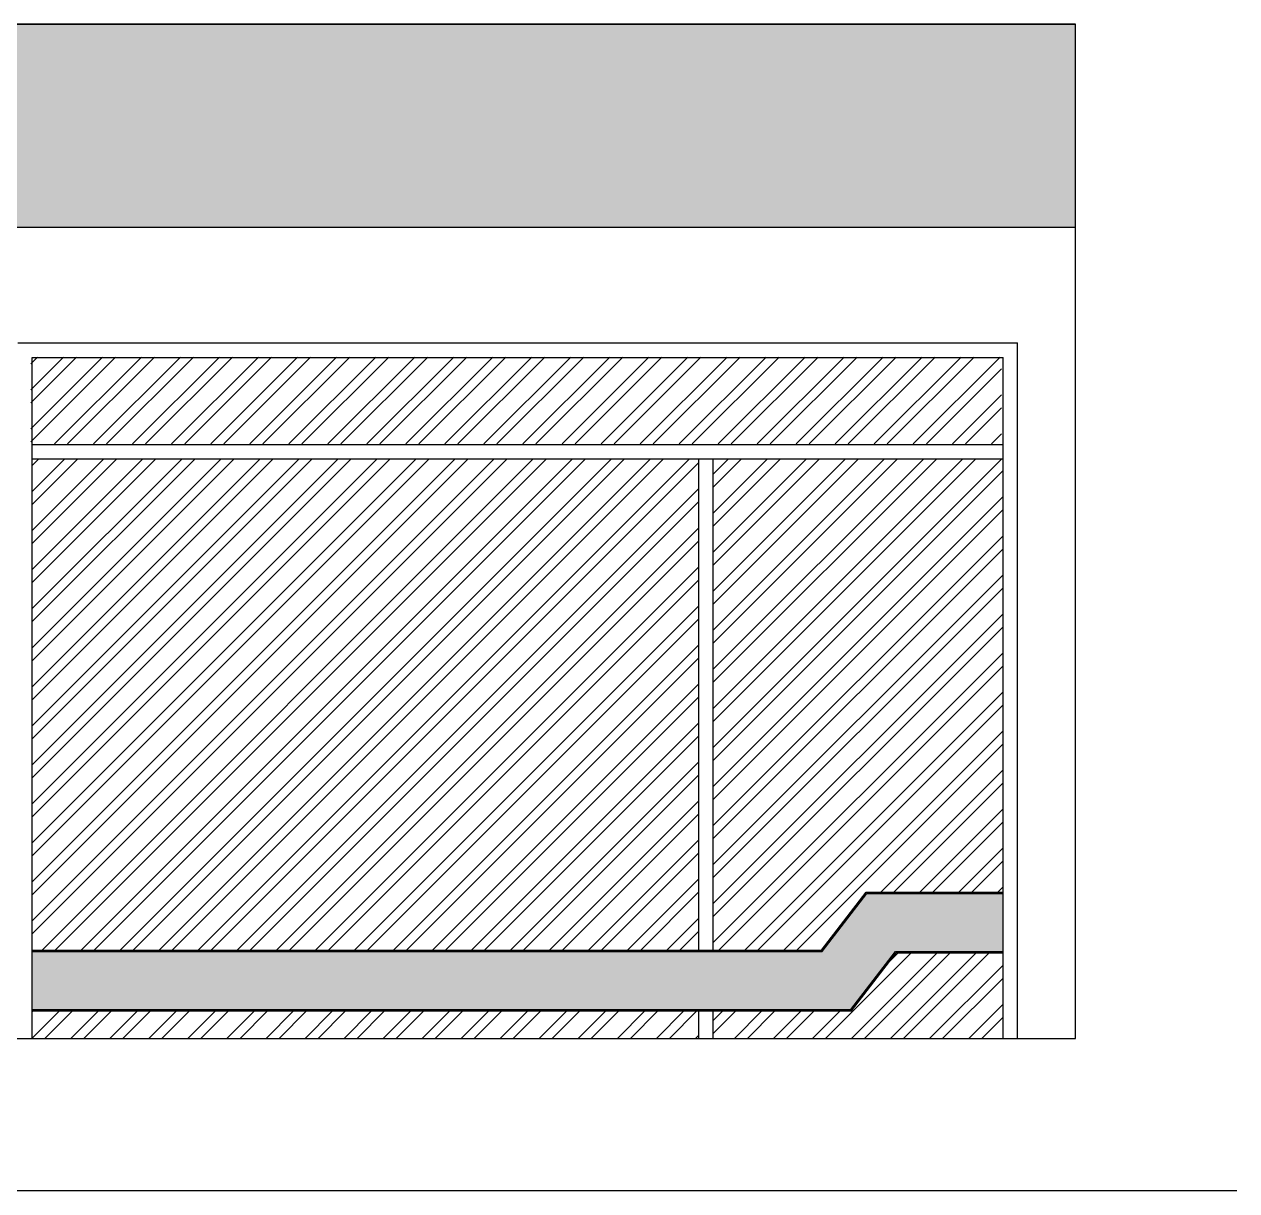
# Model space of a CAD drawing. Header units: millimetres. Extents: x 2125 to 3408, y 1171 to 1686.
# Drawn here: x 2736.622 to 2740.806, y 1621.583 to 1625.609 of the extents above; entities that cross this region are included whole.
import ezdxf

# ---------------------------------------------------------------- set-up
doc = ezdxf.new("R2010")
doc.units = ezdxf.units.MM

msp = doc.modelspace()

# ---------------------------------------------------------------- hatches: boundary and pattern name
at = {"transparency": 33554610}
h = msp.add_hatch(dxfattribs=at)
h.set_pattern_fill('ANGLE', color=253, scale=0.01)
h.set_pattern_definition([(0, (0, 0), (0, 0.06985), [0.0508, -0.01905]), (90, (0, 0), (-0.06985, 4e-18), [0.0508, -0.01905])])
h.paths.add_polyline_path([(2734.0499, 1624.9088), (2740.2499, 1624.9088), (2740.2499, 1625.6088), (2733.2499, 1625.6088), (2733.2499, 1622.1088), (2734.0499, 1622.1088)])
h = msp.add_hatch(dxfattribs=at)
h.set_pattern_fill('ANSI32', color=0, scale=0.01)
h.set_pattern_definition([(45, (5e-13, 119.43482), (-0.067351921, 0.067351921), []), (45, (0.0449, 119.43482), (-0.067351921, 0.067351921), [])])
h.paths.add_polyline_path([(2739.9946, 1624.4603), (2736.6446, 1624.4603), (2736.6446, 1624.1603), (2739.9946, 1624.1603)])
h = msp.add_hatch(dxfattribs=at)
h.set_pattern_fill('ANSI32', color=0, scale=0.01)
h.paths.add_polyline_path([(2738.9499, 1622.4138), (2738.9499, 1624.1088), (2736.6499, 1624.1088), (2736.6499, 1622.4138)])
h.paths.add_polyline_path([(2738.9999, 1622.4138), (2739.3733, 1622.4138), (2739.5274, 1622.6138), (2739.9999, 1622.6138), (2739.9999, 1624.1088), (2738.9999, 1624.1088)])
h.paths.add_polyline_path([(2739.9999, 1622.1088), (2739.9999, 1622.4038), (2739.6307, 1622.4038), (2739.4766, 1622.2038), (2738.9999, 1622.2038), (2738.9999, 1622.1088)])
h.paths.add_polyline_path([(2738.9499, 1622.1088), (2738.9499, 1622.2038), (2736.6499, 1622.2038), (2736.6499, 1622.1088)])
h = msp.add_hatch(color=7, dxfattribs=at)
h.dxf.hatch_style = 1
h.paths.add_polyline_path([(2738.9499, 1622.4088), (2736.6499, 1622.4088), (2736.6499, 1622.2088), (2738.9499, 1622.2088)])
h.paths.add_polyline_path([(2739.6283, 1622.4088), (2739.9999, 1622.4088), (2739.9999, 1622.6088), (2739.5299, 1622.6088), (2739.3758, 1622.4088), (2738.9999, 1622.4088), (2738.9999, 1622.2088), (2739.4742, 1622.2088)])
h.paths.add_polyline_path([(2738.9999, 1622.4088), (2738.9499, 1622.4088), (2738.9499, 1622.2088), (2738.9999, 1622.2088)])

# ---------------------------------------------------------------- linework, layer by layer
at = {"color": 253, "transparency": 33554610}
for p, q in [((2733.2499, 1625.6088), (2740.2499, 1625.6088)), ((2740.2499, 1625.6088), (2733.2499, 1625.6088)), ((2740.2499, 1624.9088), (2740.2499, 1625.6088)), ((2734.0499, 1624.9088), (2740.2499, 1624.9088))]:
    msp.add_line(p, q, dxfattribs=at)
at = {"color": 254, "true_color": 0xffc9b8, "transparency": 33554610}
msp.add_line((2740.2499, 1622.1088), (2740.2499, 1624.9088), dxfattribs=at)
for p, q in [((2736.5999, 1624.5088), (2740.0499, 1624.5088)), ((2740.0499, 1622.1088), (2740.0499, 1624.5088)), ((2736.6499, 1624.4588), (2739.9999, 1624.4588)), ((2736.6499, 1622.1088), (2736.6499, 1624.4588)), ((2739.9999, 1622.1088), (2739.9999, 1624.4588)), ((2736.6499, 1624.1588), (2739.9999, 1624.1588)), ((2736.6499, 1624.1088), (2739.9999, 1624.1088)), ((2738.9499, 1622.4138), (2738.9499, 1624.1088)), ((2738.9999, 1622.4138), (2738.9999, 1624.1088)), ((2739.3733, 1622.4138), (2739.5274, 1622.6138)), ((2739.3758, 1622.4088), (2739.5299, 1622.6088)), ((2739.5274, 1622.6138), (2739.9999, 1622.6138)), ((2739.5299, 1622.6088), (2739.9999, 1622.6088)), ((2736.6499, 1622.4138), (2739.3733, 1622.4138)), ((2736.6499, 1622.4088), (2739.3758, 1622.4088)), ((2739.4742, 1622.2088), (2739.6283, 1622.4088)), ((2739.4766, 1622.2038), (2739.6307, 1622.4038)), ((2739.6283, 1622.4088), (2739.9999, 1622.4088)), ((2739.6307, 1622.4038), (2739.9999, 1622.4038)), ((2736.6499, 1622.2088), (2739.4742, 1622.2088)), ((2736.6499, 1622.2038), (2739.4766, 1622.2038)), ((2738.9499, 1622.1088), (2738.9499, 1622.2088)), ((2738.9999, 1622.1088), (2738.9999, 1622.2088)), ((2733.2499, 1622.1088), (2740.2499, 1622.1088)), ((2740.8064, 1621.5832), (2732.3387, 1621.5832))]:
    msp.add_line(p, q)

doc.saveas('drawing.dxf')
